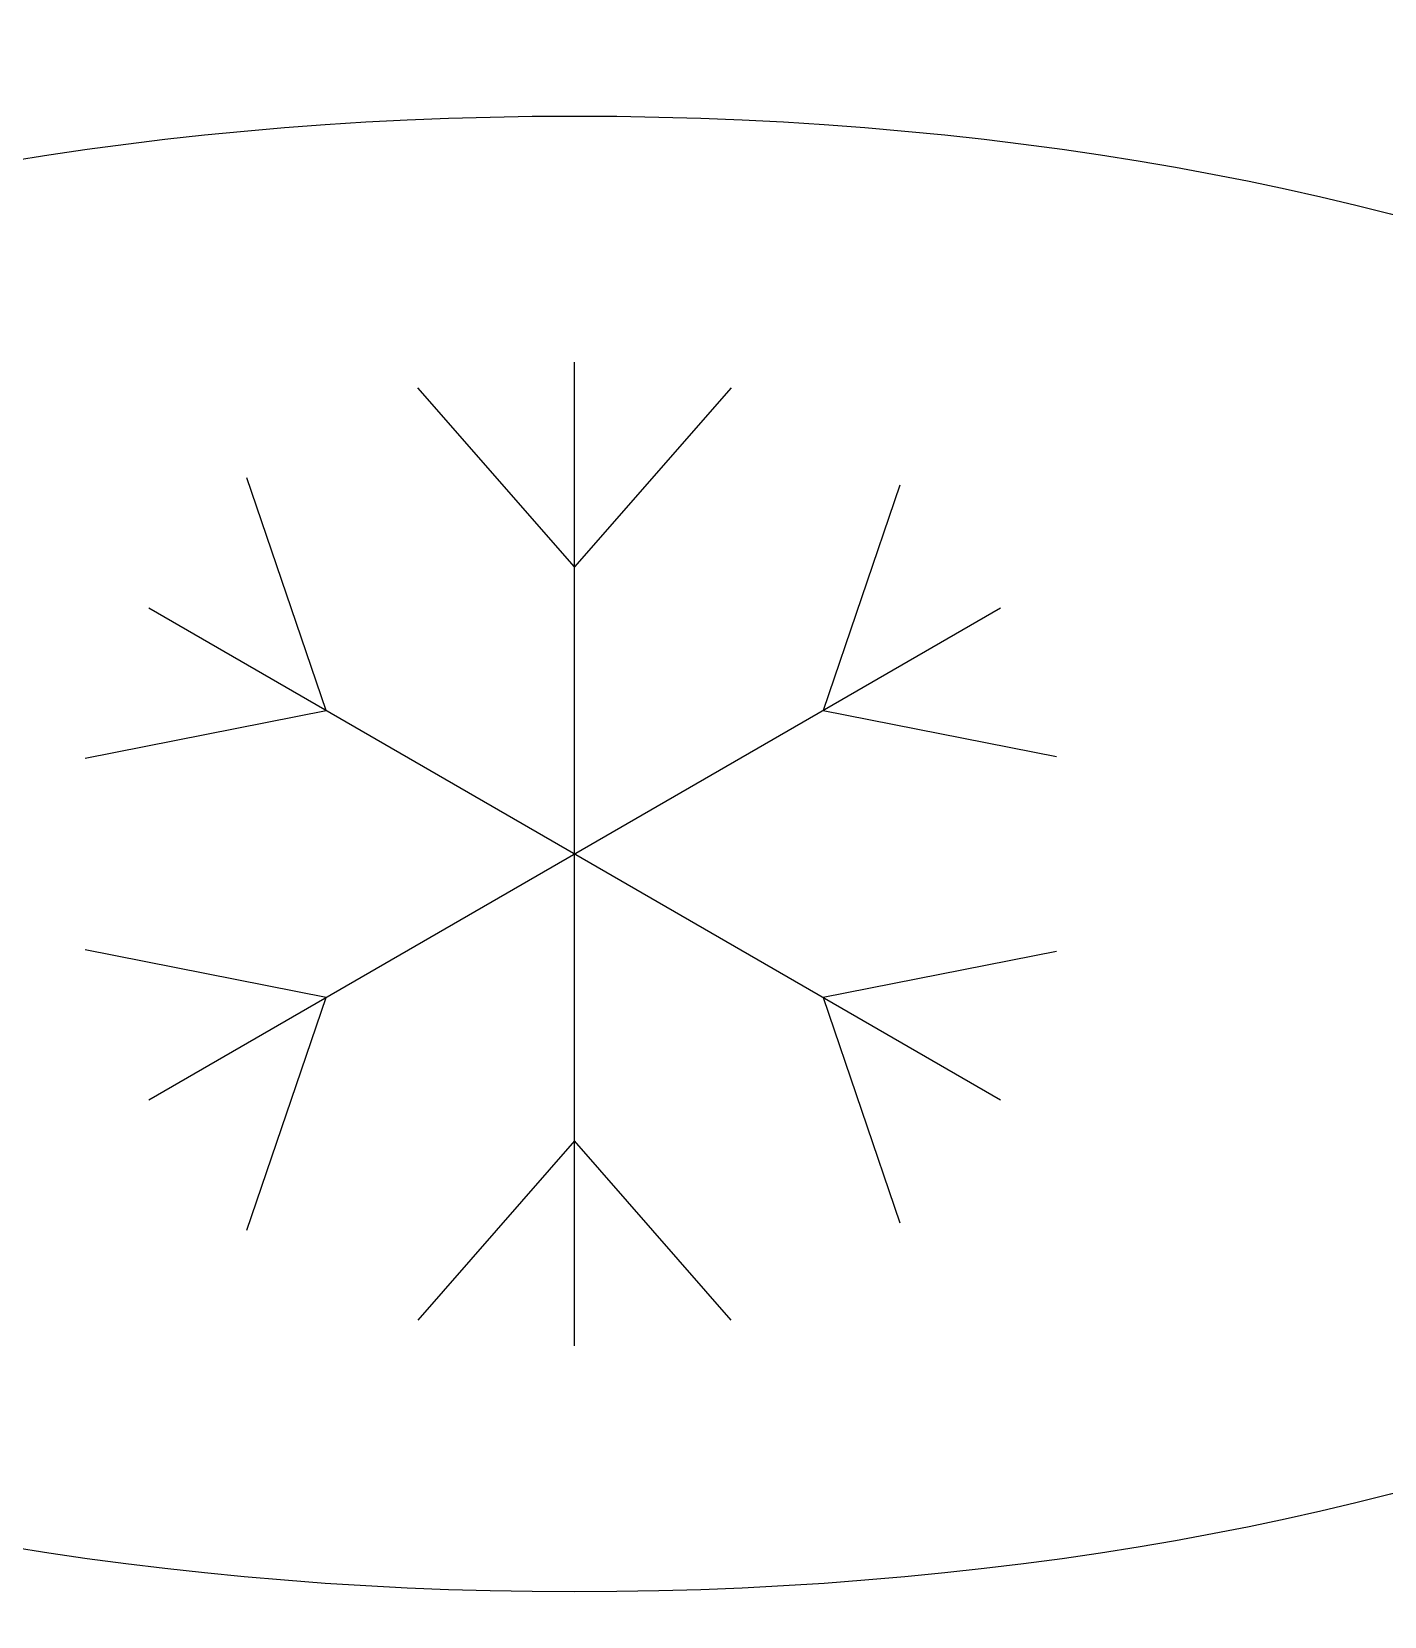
# Model space of a CAD drawing. Extents: x -1 to 1211, y -1028 to 1.
# Drawn here: x 883.8 to 1048.8, y -593 to -399.7 of the extents above; entities that cross this region are included whole.
import ezdxf

# ---------------------------------------------------------------- set-up
doc = ezdxf.new("R2010")
doc.units = 0
doc.layers.add('IQ_200_3D', color=1, linetype='Continuous')
doc.layers.add('IQ_204_2D', color=7, linetype='Continuous')

# ---------------------------------------------------------------- blocks, each defined once
blk = doc.blocks.new('01_Refrigerator - 01_Refrigerator-60184-Livello rif_')
at = {"layer": 'IQ_204_2D'}
for p, q in [((0, -60), (0, 60)), ((0, 35), (-19.12, 56.87)), ((19.12, 56.87), (0, 35)), ((-30.31, 17.5), (-40, 45.88)), ((39.7, 44.99), (30.31, 17.5)), ((-51.96, 30), (51.96, -30)), ((-51.96, -30), (51.96, 30)), ((-59.74, 11.7), (-30.31, 17.5)), ((30.31, 17.5), (58.81, 11.88)), ((-30.31, -17.5), (-59.74, -11.7)), ((58.81, -11.88), (30.31, -17.5)), ((-40, -45.88), (-30.31, -17.5)), ((30.31, -17.5), (39.7, -44.99)), ((0, -35), (-19.12, -56.87)), ((19.12, -56.87), (0, -35))]:
    blk.add_line(p, q, dxfattribs=at)
blk.add_ellipse((0, 0), major_axis=(200, 0), ratio=0.45, dxfattribs=at)

msp = doc.modelspace()

# ---------------------------------------------------------------- block references
at = {"layer": 'IQ_204_2D'}
msp.add_blockref('01_Refrigerator - 01_Refrigerator-60184-Livello rif_', (950, -500), dxfattribs=at)

# ---------------------------------------------------------------- meshes
at = {"layer": 'IQ_200_3D'}
mesh = msp.add_polyface(dxfattribs=at)
corners = [(1, 0, 600), (1, -653, 600), (1199, -653, 600), (1199, 0, 600)]
mesh.append_faces([[corners[k] for k in face] for face in [(0, 1, 2, 3)]])
mesh = msp.add_polyface(dxfattribs=at)
corners = [(1199, -653, 150), (1, -653, 150), (1, 0, 150), (1199, 0, 150)]
mesh.append_faces([[corners[k] for k in face] for face in [(0, 1, 2, 3)]])

doc.saveas('drawing.dxf')
